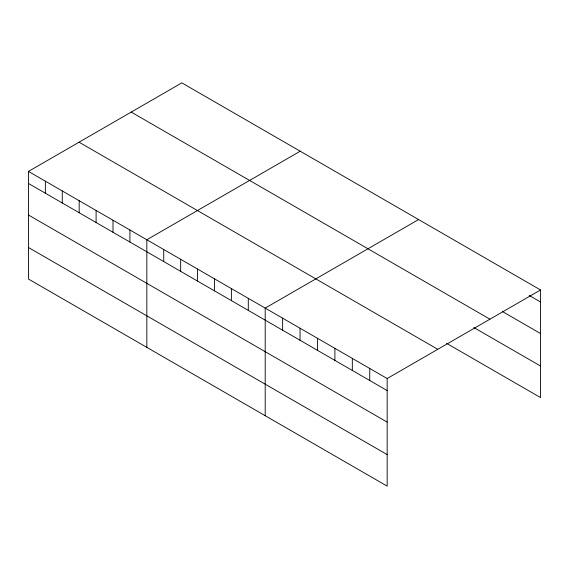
<?xml version="1.0" encoding="UTF-8"?>
<svg xmlns="http://www.w3.org/2000/svg" width="569" height="569" viewBox="0 0 569 569"><rect width="100%" height="100%" fill="white"/><g stroke="black" fill="none" stroke-linecap="round" stroke-linejoin="round"><path stroke-width="0.85" d="M28.45 171.418L387.169 378.527L387.169 486.132L28.45 279.03L28.45 171.418L181.831 82.868L540.55 289.97L540.55 397.582L446.615 343.349M300.212 151.212L146.83 239.762L146.83 347.375M418.585 219.556L265.204 308.106L265.204 415.719M387.169 378.527L540.55 289.97M529.184 295.446L540.55 302.011M502.676 311.677L540.55 333.548M131.219 112.086L489.937 319.195M473.885 327.552L540.55 366.045M79.063 142.2L437.781 349.302M28.45 183.46L387.169 390.562M28.45 214.997L387.169 422.106M28.45 247.494L387.169 454.595M369.743 368.463L369.743 380.505M352.325 358.406L352.325 370.447M334.899 348.349L334.899 360.383M317.474 338.285L317.474 350.326M300.048 328.228L300.048 340.269M282.629 318.171L282.629 330.205M248.29 298.348L248.29 310.382M231.384 288.583L231.384 300.624M214.47 278.817L214.47 290.859M197.557 269.052L197.557 281.093M180.65 259.293L180.65 271.328M163.737 249.528L163.737 261.569M129.917 230.004L129.917 242.038M113.003 220.239L113.003 232.28M96.097 210.473L96.097 222.515M79.183 200.708L79.183 212.749M62.27 190.949L62.27 202.984M45.364 181.184L45.364 193.225"/></g></svg>
